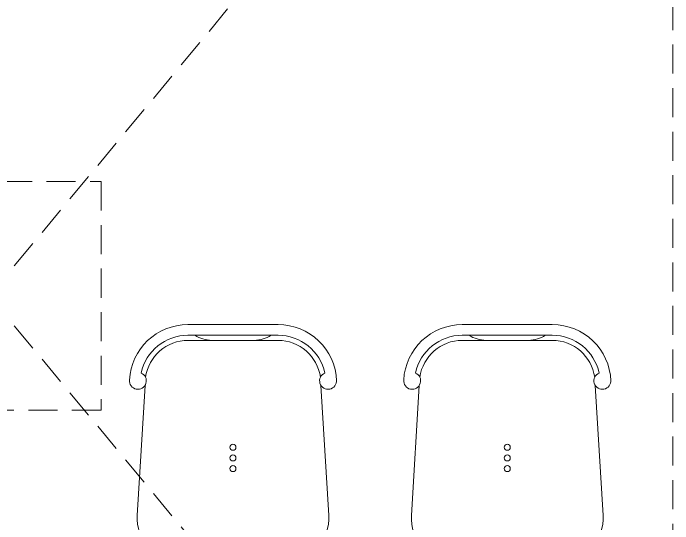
# Model space of a CAD drawing. Header units: millimetres. Extents: x 106699 to 122058, y 158555 to 162844.
# Drawn here: x 115675.1 to 115819.3, y 159896.7 to 160008.4 of the extents above; entities that cross this region are included whole.
import ezdxf

# ---------------------------------------------------------------- set-up
doc = ezdxf.new("R2010")
doc.units = ezdxf.units.MM
doc.linetypes.add('1+1 TİP C$0$1+1 TİP C$0$A BLOK 2+1 TİP A$0$A BLOK 2+1 TİP A$0$A Blok TİP-6 (2+1)$0$HIDDEN', pattern=[9.525, 6.35, -3.175])
doc.layers.add('no3_kutu profil gorunus', color=8, linetype='Continuous', lineweight=0)
doc.layers.add('no3_sandalye', color=240, linetype='Continuous', lineweight=18)

# ---------------------------------------------------------------- blocks, each defined once
blk = doc.blocks.new('gri tolix')
at = {"layer": 'no3_sandalye', "color": 35}
for p, q in [((32456.96, 11388.09), (32476.65, 11388.09)), ((32456.96, 11385.75), (32476.65, 11385.75)), ((32456.96, 11384.63), (32476.65, 11384.63)), ((32447.57, 11374.79), (32445.84, 11346.35)), ((32487.76, 11346.35), (32486.03, 11374.79)), ((32455.17, 11336.49), (32478.43, 11336.49))]:
    blk.add_line(p, q, dxfattribs=at)
for centre in [(32466.8, 11361.26), (32466.8, 11358.92), (32466.8, 11356.59)]:
    blk.add_circle(centre, 0.654, dxfattribs=at)
for centre, radius, start, end in [((32456.96, 11375.28), 12.81, 90, 176.9521), ((32476.65, 11375.28), 12.81, 2.2784, 90), ((32456.96, 11375.28), 10.47, 90, 167.7747), ((32456.96, 11375.28), 9.35, 90, 172.1616), ((32462.33, 11391.88), 7.25, 237.668, 268.4154), ((32471.28, 11391.88), 7.25, 271.5846, 302.332), ((32476.65, 11375.28), 10.47, 12.2253, 90), ((32476.65, 11375.28), 9.35, 7.8384, 90), ((32446.01, 11375.79), 1.85, 174.6737, 67.3294), ((32487.59, 11375.79), 1.85, 112.6706, 5.3263), ((32455.17, 11345.84), 9.35, 176.8779, 270), ((32478.43, 11345.84), 9.35, 270, 3.1221)]:
    blk.add_arc(centre, radius, start, end, dxfattribs=at)
blk = doc.blocks.new('A$Cdd1ad079')
at = {"layer": 'no3_kutu profil gorunus', "linetype": '1+1 TİP C$0$1+1 TİP C$0$A BLOK 2+1 TİP A$0$A BLOK 2+1 TİP A$0$A Blok TİP-6 (2+1)$0$HIDDEN'}
for p, q in [((0, 0, -1.11), (176.46, 146.46, -1.11)), ((360, 0, -1.11), (183.54, 146.46, -1.11))]:
    blk.add_line(p, q, dxfattribs=at)
at = {"layer": 'no3_kutu profil gorunus', "linetype": '1+1 TİP C$0$1+1 TİP C$0$A BLOK 2+1 TİP A$0$A BLOK 2+1 TİP A$0$A Blok TİP-6 (2+1)$0$HIDDEN', "elevation": -1.11}
blk.add_lwpolyline([(360, 0), (360, 300), (0, 300), (0, 0)], close=True, dxfattribs=at)
at = {"layer": 'no3_kutu profil gorunus', "linetype": '1+1 TİP C$0$1+1 TİP C$0$A BLOK 2+1 TİP A$0$A BLOK 2+1 TİP A$0$A Blok TİP-6 (2+1)$0$HIDDEN', "extrusion": (0, 0, -1), "elevation": 1.11}
blk.add_lwpolyline([(-155, 125), (-155, 175), (-205, 175), (-205, 125)], close=True, dxfattribs=at)

msp = doc.modelspace()

# ---------------------------------------------------------------- block references
at = {"rotation": 90}
msp.add_blockref('A$Cdd1ad079', (115819.25, 159766.54), dxfattribs=at)
for p in [(83256.3, 148552.17), (83316.26, 148552.17)]:
    msp.add_blockref('gri tolix', p)

doc.saveas('drawing.dxf')
